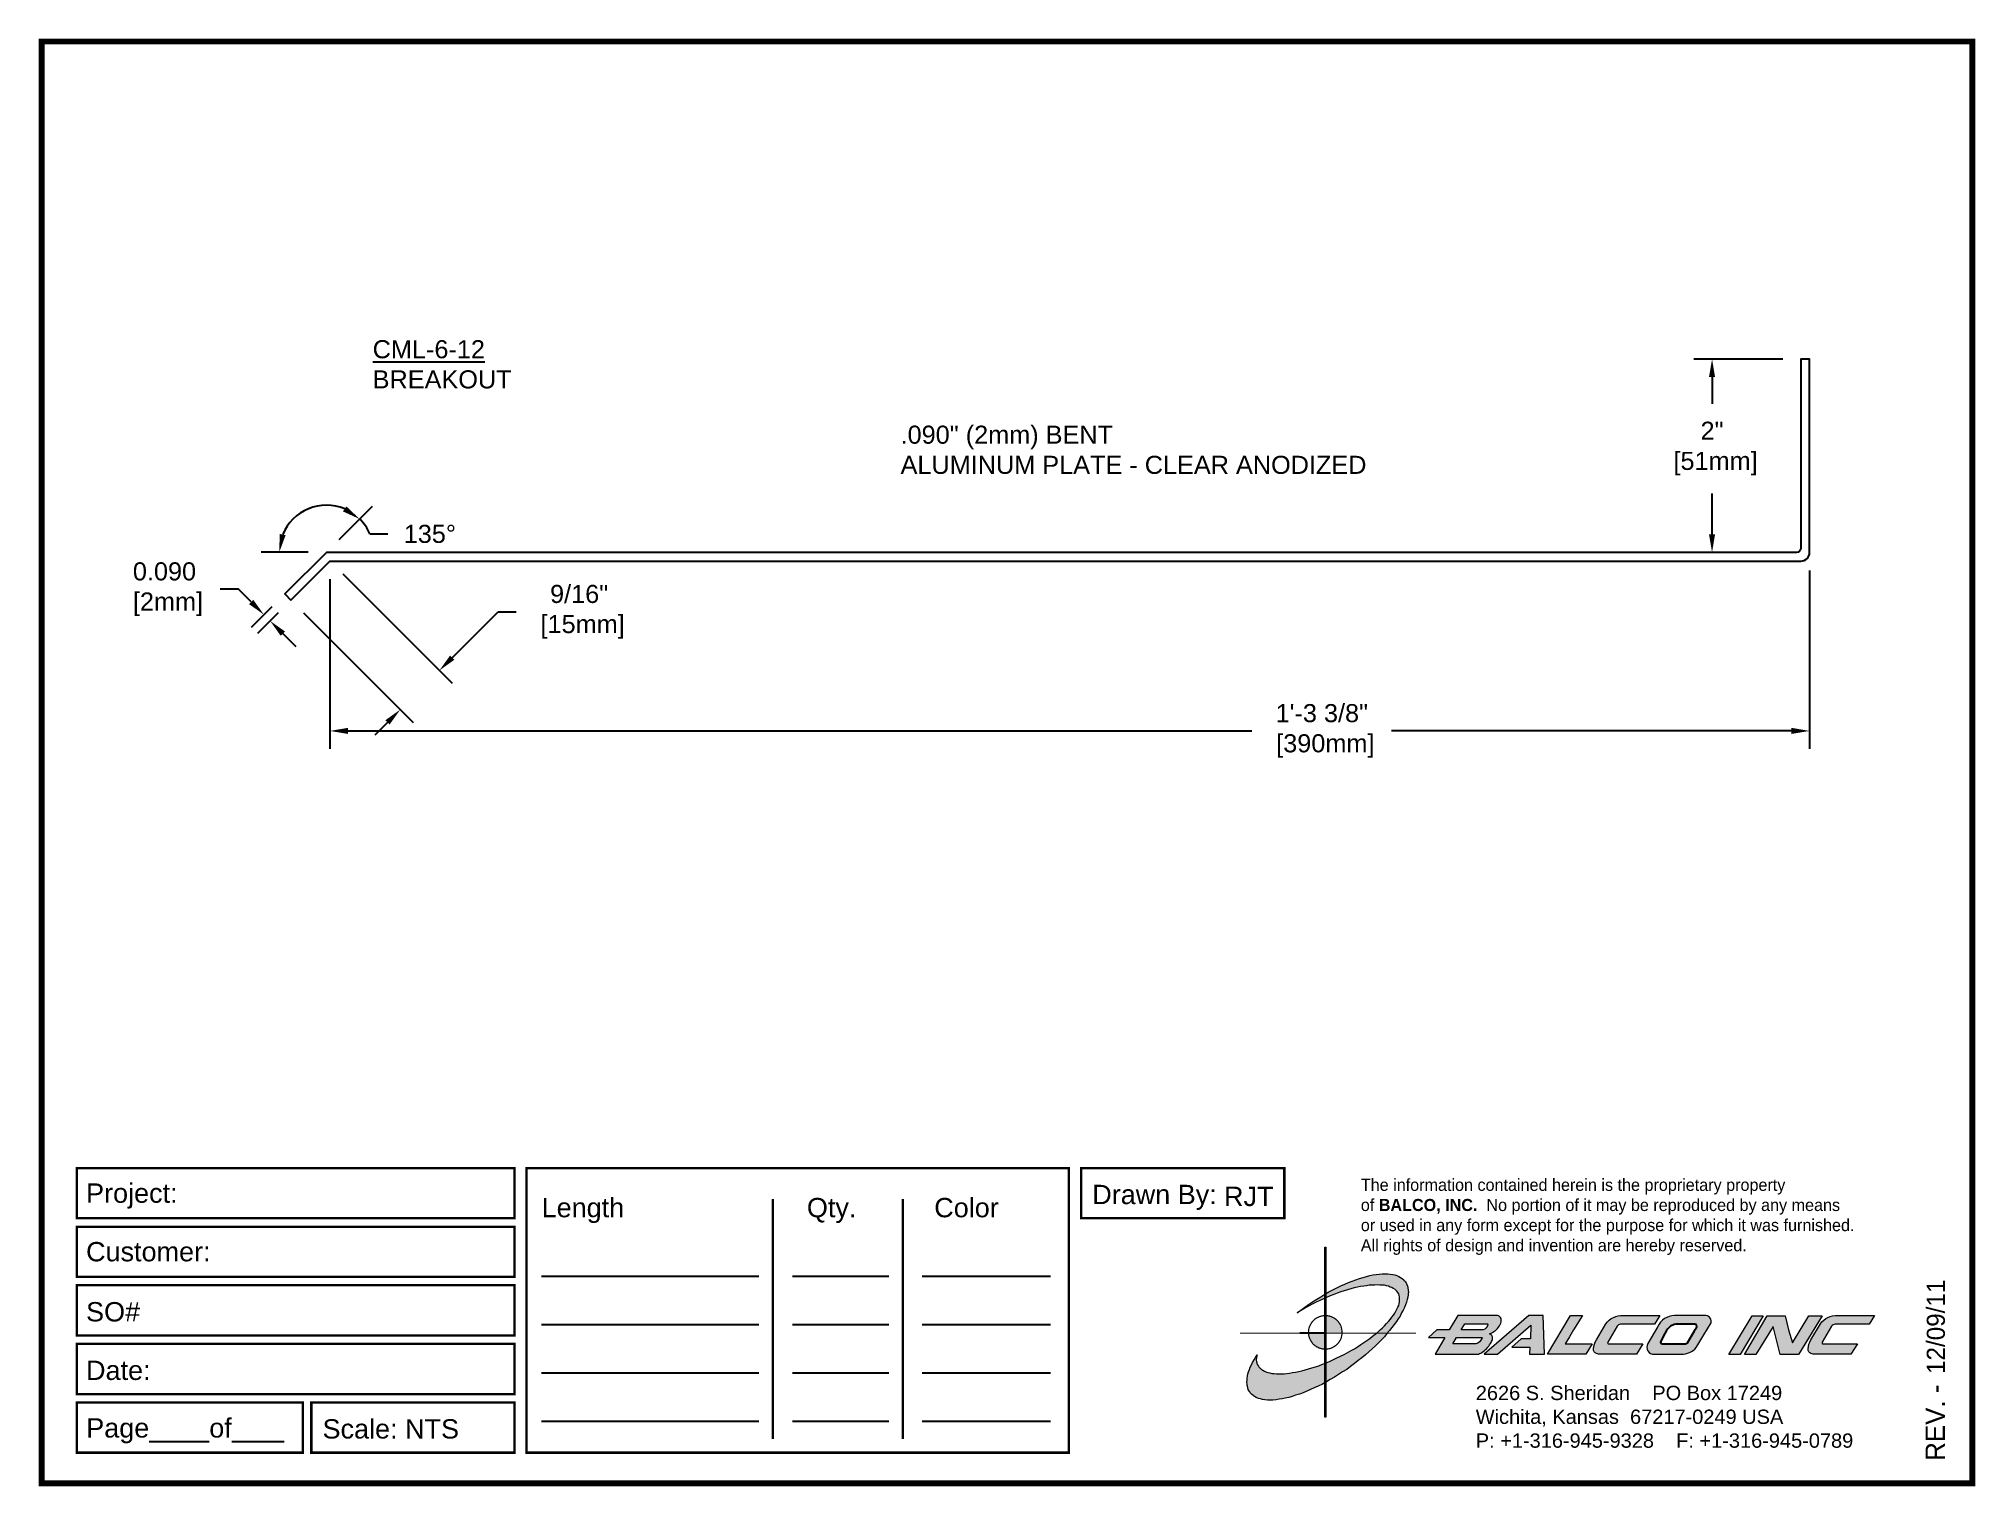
# Paper-space layout 'Breakout' of a CAD drawing. Header units: inches. Extents: x 0 to 10, y 0 to 7.5.
# The model-space entities are those that its viewports show. They can reach past a viewport. Long polylines and large blocks are cut down to what shows.
import ezdxf

# ---------------------------------------------------------------- set-up
doc = ezdxf.new("R2010")
doc.units = ezdxf.units.IN
doc.header["$MEASUREMENT"] = 0
for name, color, linetype in [('Border', 7, 'Continuous'), ('Dimensions', 3, 'Continuous'), ('Metals', 7, 'Continuous'), ('TEXT', 2, 'Continuous')]:
    doc.layers.add(name, color=color, linetype=linetype)
doc.styles.add('ARIAL', font='arial.ttf')
doc.styles.add('Copyright', font='ERASDEMI.TTF')
doc.dimstyles.new('Arial', dxfattribs={"dimtxt": 0.1875, "dimasz": 0.1875, "dimexe": 0.1875, "dimexo": 0.1875, "dimgap": 0.1875, "dimtad": 0, "dimtih": 1, "dimtoh": 1, "dimdec": 4, "dimzin": 3, "dimdsep": 46, "dimlunit": 4, "dimtxsty": 'ARIAL', "dimcen": 0.1875, "dimadec": 0, "dimazin": 0, "dimtfac": 1, "dimtdec": 4, "dimtofl": 0, "dimtmove": 0, "dimatfit": 3, "dimfxl": 0, "dimfrac": 2, "dimtolj": 1, "dimtzin": 0, "dimarcsym": 0})

# ---------------------------------------------------------------- blocks, each defined once
blk = doc.blocks.new('ACADlogo')
h = blk.add_hatch(color=256)
h.paths.add_polyline_path([(-3.346, 1.223), (-3.351, 1.223), (-3.351, 0.979), (-3.346, 0.982)])
h.paths.add_polyline_path([(-3.346, 0.961), (-3.351, 0.959), (-3.351, 0.868), (-3.346, 0.868)])
h.paths.add_polyline_path([(-3.346, 0.777), (-3.351, 0.777), (-3.351, 0.699), (-3.351, 0.695), (-3.35, 0.695), (-3.346, 0.695)])
h.paths.add_polyline_path([(-3.346, 0.864), (-3.346, 0.868), (-3.35, 0.868), (-3.351, 0.868), (-3.351, 0.777), (-3.346, 0.777), (-3.346, 0.778), (-3.348, 0.778)])
h.paths.add_polyline_path([(-3.346, 0.524), (-3.351, 0.521), (-3.351, 0.342), (-3.346, 0.342)])
h.paths.add_polyline_path([(-3.346, 0.695), (-3.351, 0.695), (-3.351, 0.621), (-3.346, 0.623)])
h.paths.add_polyline_path([(-3.346, 0.623), (-3.351, 0.621), (-3.351, 0.521), (-3.346, 0.524)])
h.paths.add_polyline_path([(-3.346, 0.982), (-3.351, 0.979), (-3.351, 0.959), (-3.346, 0.961)])
h = blk.add_hatch(color=175)
h.paths.add_polyline_path([(-3.518, 0.573), (-3.534, 0.571), (-3.548, 0.569), (-3.562, 0.567), (-3.576, 0.567), (-3.589, 0.566), (-3.602, 0.567), (-3.614, 0.568), (-3.625, 0.569), (-3.636, 0.572), (-3.646, 0.574), (-3.656, 0.577), (-3.664, 0.581), (-3.673, 0.585), (-3.679, 0.589), (-3.685, 0.595), (-3.688, 0.598), (-3.691, 0.6), (-3.695, 0.607), (-3.699, 0.614), (-3.703, 0.621), (-3.704, 0.626), (-3.705, 0.631), (-3.706, 0.637), (-3.706, 0.642), (-3.705, 0.648), (-3.705, 0.653), (-3.703, 0.659), (-3.702, 0.665), (-3.71, 0.652), (-3.717, 0.639), (-3.725, 0.626), (-3.731, 0.613), (-3.737, 0.601), (-3.741, 0.589), (-3.746, 0.577), (-3.749, 0.566), (-3.751, 0.555), (-3.753, 0.544), (-3.754, 0.538), (-3.754, 0.533), (-3.755, 0.523), (-3.754, 0.513), (-3.753, 0.508), (-3.752, 0.503), (-3.75, 0.494), (-3.748, 0.486), (-3.743, 0.477), (-3.74, 0.473), (-3.738, 0.469), (-3.734, 0.465), (-3.73, 0.461), (-3.723, 0.455), (-3.715, 0.449), (-3.706, 0.445), (-3.695, 0.44), (-3.685, 0.437), (-3.674, 0.434), (-3.661, 0.432), (-3.648, 0.431), (-3.634, 0.431), (-3.62, 0.431), (-3.604, 0.433), (-3.588, 0.435), (-3.572, 0.438), (-3.556, 0.441), (-3.538, 0.445), (-3.52, 0.449), (-3.503, 0.456), (-3.483, 0.461), (-3.464, 0.469), (-3.445, 0.477), (-3.426, 0.485), (-3.406, 0.494), (-3.385, 0.503), (-3.364, 0.514), (-3.351, 0.521), (-3.351, 0.621), (-3.364, 0.616), (-3.382, 0.609), (-3.4, 0.603), (-3.418, 0.598), (-3.436, 0.592), (-3.453, 0.587), (-3.47, 0.583), (-3.486, 0.579), (-3.503, 0.576)])
h.paths.add_polyline_path([(-3.215, 0.687), (-3.251, 0.667), (-3.289, 0.649), (-3.327, 0.631), (-3.345, 0.623), (-3.346, 0.623), (-3.346, 0.524), (-3.343, 0.525), (-3.323, 0.537), (-3.302, 0.549), (-3.28, 0.563), (-3.259, 0.577), (-3.238, 0.59), (-3.218, 0.605), (-3.198, 0.62), (-3.179, 0.635), (-3.16, 0.65), (-3.141, 0.665), (-3.123, 0.681), (-3.106, 0.696), (-3.089, 0.712), (-3.074, 0.727), (-3.058, 0.743), (-3.043, 0.759), (-3.03, 0.775), (-3.028, 0.777), (-3.085, 0.777), (-3.091, 0.772), (-3.105, 0.761), (-3.118, 0.75), (-3.134, 0.739), (-3.149, 0.729), (-3.165, 0.718), (-3.182, 0.707), (-3.198, 0.697)])
h.paths.add_polyline_path([(-2.921, 1.009), (-2.922, 1.015), (-2.924, 1.02), (-2.926, 1.029), (-2.931, 1.038), (-2.934, 1.043), (-2.936, 1.047), (-2.94, 1.05), (-2.943, 1.054), (-2.951, 1.06), (-2.959, 1.066), (-2.968, 1.071), (-2.978, 1.075), (-2.989, 1.079), (-3, 1.081), (-3.013, 1.083), (-3.026, 1.084), (-3.04, 1.084), (-3.054, 1.084), (-3.07, 1.083), (-3.085, 1.081), (-3.102, 1.079), (-3.118, 1.075), (-3.136, 1.07), (-3.153, 1.066), (-3.171, 1.06), (-3.191, 1.054), (-3.21, 1.047), (-3.229, 1.039), (-3.248, 1.031), (-3.268, 1.022), (-3.289, 1.012), (-3.31, 1.002), (-3.33, 0.991), (-3.346, 0.982), (-3.346, 0.961), (-3.342, 0.962), (-3.323, 0.971), (-3.305, 0.978), (-3.287, 0.984), (-3.268, 0.991), (-3.251, 0.996), (-3.234, 1.002), (-3.216, 1.007), (-3.199, 1.011), (-3.182, 1.015), (-3.167, 1.018), (-3.15, 1.021), (-3.136, 1.023), (-3.121, 1.025), (-3.107, 1.026), (-3.093, 1.026), (-3.079, 1.027), (-3.067, 1.026), (-3.054, 1.026), (-3.043, 1.025), (-3.032, 1.022), (-3.022, 1.02), (-3.013, 1.016), (-3.004, 1.013), (-2.997, 1.009), (-2.989, 1.005), (-2.983, 0.999), (-2.98, 0.996), (-2.978, 0.994), (-2.973, 0.987), (-2.969, 0.981), (-2.967, 0.973), (-2.965, 0.965), (-2.964, 0.957), (-2.964, 0.949), (-2.964, 0.944), (-2.965, 0.94), (-2.967, 0.93), (-2.969, 0.921), (-2.973, 0.911), (-2.978, 0.901), (-2.983, 0.891), (-2.989, 0.881), (-2.996, 0.871), (-3.004, 0.86), (-3.012, 0.849), (-3.021, 0.838), (-3.032, 0.827), (-3.042, 0.816), (-3.053, 0.805), (-3.065, 0.794), (-3.077, 0.783), (-3.085, 0.777), (-3.028, 0.777), (-3.016, 0.791), (-3.004, 0.806), (-2.992, 0.822), (-2.981, 0.837), (-2.971, 0.852), (-2.962, 0.866), (-2.954, 0.882), (-2.946, 0.896), (-2.939, 0.91), (-2.934, 0.924), (-2.929, 0.938), (-2.926, 0.944), (-2.925, 0.951), (-2.922, 0.963), (-2.92, 0.975), (-2.92, 0.982), (-2.919, 0.987), (-2.92, 0.999), (-2.92, 1.005)])
h.paths.add_polyline_path([(-3.372, 0.966), (-3.393, 0.953), (-3.415, 0.94), (-3.435, 0.925), (-3.455, 0.911), (-3.475, 0.897), (-3.494, 0.882), (-3.468, 0.898), (-3.439, 0.915), (-3.41, 0.93), (-3.396, 0.938), (-3.38, 0.945), (-3.351, 0.959), (-3.351, 0.979)])
h = blk.add_hatch(color=256)
h.paths.add_polyline_path([(-3.268, 0.814), (-3.27, 0.819), (-3.273, 0.824), (-3.276, 0.828), (-3.279, 0.833), (-3.282, 0.837), (-3.286, 0.841), (-3.29, 0.845), (-3.294, 0.849), (-3.298, 0.852), (-3.303, 0.855), (-3.308, 0.858), (-3.313, 0.86), (-3.318, 0.863), (-3.323, 0.864), (-3.328, 0.866), (-3.334, 0.867), (-3.339, 0.868), (-3.345, 0.868), (-3.346, 0.868), (-3.346, 0.777), (-3.335, 0.777), (-3.262, 0.777), (-3.262, 0.781), (-3.262, 0.787), (-3.263, 0.792), (-3.264, 0.798), (-3.265, 0.803), (-3.266, 0.808)])
h.paths.add_polyline_path([(-3.351, 0.777), (-3.436, 0.777), (-3.435, 0.773), (-3.435, 0.768), (-3.434, 0.762), (-3.432, 0.757), (-3.431, 0.752), (-3.428, 0.747), (-3.426, 0.742), (-3.423, 0.737), (-3.42, 0.732), (-3.417, 0.728), (-3.414, 0.723), (-3.41, 0.719), (-3.406, 0.716), (-3.401, 0.712), (-3.397, 0.709), (-3.392, 0.706), (-3.387, 0.704), (-3.382, 0.701), (-3.377, 0.699), (-3.372, 0.698), (-3.367, 0.696), (-3.361, 0.695), (-3.356, 0.695), (-3.351, 0.695)])
h.paths.add_polyline_path([(-3.346, 0.868), (-3.35, 0.868), (-3.351, 0.868), (-3.351, 0.777), (-3.346, 0.777)])
h = blk.add_hatch(color=256)
h.paths.add_polyline_path([(-2.438, 0.844, 0.412988), (-2.461, 0.869), (-2.663, 0.869), (-2.707, 0.794), (-2.771, 0.794), (-2.815, 0.755), (-2.73, 0.755), (-2.781, 0.668), (-2.563, 0.668, 0.107996), (-2.538, 0.677, 0.108939), (-2.494, 0.724, 0.080345), (-2.483, 0.745, 0.419497), (-2.499, 0.773, 0.149928), (-2.447, 0.815, 0.134283)])
h.paths.add_polyline_path([(-2.507, 0.821, -0.209012), (-2.532, 0.794), (-2.538, 0.794), (-2.646, 0.794), (-2.627, 0.825), (-2.51, 0.825, -0.56619)], flags=16)
h.paths.add_polyline_path([(-2.538, 0.75, -0.241309), (-2.569, 0.722), (-2.688, 0.722), (-2.669, 0.755), (-2.541, 0.755, -0.56619)], flags=16)
for points in [[(-2.285, 0.819), (-2.287, 0.748), (-2.335, 0.748), (-2.383, 0.705), (-2.29, 0.705), (-2.292, 0.668), (-2.215, 0.668), (-2.221, 0.869), (-2.295, 0.869), (-2.527, 0.668), (-2.458, 0.668)], [(-2.018, 0.869), (-2.079, 0.869), (-2.198, 0.668), (-2, 0.668), (-1.968, 0.722), (-2.107, 0.722), (-2.085, 0.759), (-2.064, 0.794)], [(-1.617, 0.869), (-1.807, 0.869, 0.270182), (-1.896, 0.825), (-1.946, 0.742, 0.109019), (-1.961, 0.695, 0.340665), (-1.945, 0.672, 0.129907), (-1.923, 0.668), (-1.738, 0.668), (-1.706, 0.722), (-1.878, 0.722), (-1.882, 0.722, -0.601242), (-1.887, 0.731), (-1.838, 0.813, -0.253048), (-1.821, 0.823), (-1.645, 0.823)], [(-1.083, 0.867), (-1.14, 0.867), (-1.261, 0.667), (-1.26, 0.667), (-1.202, 0.667)], [(-0.96, 0.83), (-0.969, 0.867), (-1.061, 0.867), (-1.179, 0.667), (-1.12, 0.667), (-1.031, 0.812), (-0.995, 0.667), (-0.9, 0.667), (-0.778, 0.867), (-0.846, 0.867), (-0.931, 0.727), (-0.951, 0.795)], [(-0.507, 0.869), (-0.697, 0.869, 0.270182), (-0.786, 0.825), (-0.836, 0.742, 0.109019), (-0.85, 0.695, 0.340665), (-0.835, 0.672, 0.129907), (-0.812, 0.668), (-0.628, 0.668), (-0.595, 0.722), (-0.768, 0.722), (-0.772, 0.722, -0.601242), (-0.777, 0.731), (-0.728, 0.813, -0.253048), (-0.71, 0.823), (-0.534, 0.823)], [(-3.346, 0.623), (-3.351, 0.621), (-3.351, 0.521), (-3.346, 0.524)]]:
    blk.add_hatch(color=256).paths.add_polyline_path(points)
h = blk.add_hatch(color=256)
h.paths.add_polyline_path([(-1.377, 0.868), (-1.383, 0.868), (-1.383, 0.868), (-1.44, 0.868), (-1.492, 0.868), (-1.541, 0.868, 0.297712), (-1.628, 0.811), (-1.68, 0.723, 0.585116), (-1.646, 0.668), (-1.506, 0.668, 0.210586), (-1.429, 0.703), (-1.415, 0.726), (-1.389, 0.769), (-1.352, 0.831, 0.4352)])
h.paths.add_polyline_path([(-1.437, 0.823, -0.603783), (-1.428, 0.805), (-1.431, 0.801), (-1.434, 0.796), (-1.438, 0.789), (-1.474, 0.728, -0.229001), (-1.489, 0.722), (-1.494, 0.722), (-1.501, 0.722), (-1.597, 0.722), (-1.604, 0.722, -0.492401), (-1.613, 0.734), (-1.601, 0.757), (-1.591, 0.775), (-1.582, 0.791, -0.238368), (-1.535, 0.823)], flags=16)
for q in [(-3.48, 0.777), (-3.351, 0.642)]:
    blk.add_line((-3.351, 0.777), q)
at = {"color": 7, "lineweight": 0}
for points in [[(-3.351, 1.223), (-3.346, 1.223), (-3.346, 0.342), (-3.351, 0.342), (-3.351, 1.223)], [(-2.292, 0.668), (-2.215, 0.668), (-2.221, 0.869), (-2.295, 0.869), (-2.527, 0.668), (-2.458, 0.668), (-2.285, 0.819), (-2.287, 0.748), (-2.286, 0.748), (-2.335, 0.748), (-2.383, 0.705), (-2.29, 0.705), (-2.292, 0.668), (-2.292, 0.668)], [(-2.198, 0.668), (-2.079, 0.869), (-2.018, 0.869), (-2.064, 0.794), (-2.085, 0.759), (-2.107, 0.722), (-1.968, 0.722), (-2, 0.668), (-2.198, 0.668), (-2.198, 0.668)], [(-1.383, 0.868), (-1.383, 0.868)], [(-1.261, 0.667), (-1.14, 0.867), (-1.083, 0.867), (-1.202, 0.667), (-1.26, 0.667), (-1.261, 0.667), (-1.261, 0.667)], [(-0.9, 0.667), (-0.995, 0.667), (-1.031, 0.812), (-1.12, 0.667), (-1.179, 0.667), (-1.061, 0.867), (-0.969, 0.867), (-0.96, 0.83), (-0.951, 0.795), (-0.931, 0.727), (-0.846, 0.867), (-0.778, 0.867), (-0.9, 0.667), (-0.9, 0.667)]]:
    blk.add_lwpolyline(points, dxfattribs=at)
at = {"color": 175, "lineweight": 0}
blk.add_lwpolyline([(-2.926, 1.029), (-2.924, 1.02), (-2.922, 1.015), (-2.921, 1.009), (-2.92, 1.005), (-2.92, 0.999), (-2.919, 0.987), (-2.92, 0.982), (-2.92, 0.975), (-2.922, 0.963), (-2.925, 0.951), (-2.926, 0.944), (-2.929, 0.938), (-2.934, 0.924), (-2.939, 0.91), (-2.946, 0.896), (-2.954, 0.882), (-2.962, 0.866), (-2.971, 0.852), (-2.981, 0.837), (-2.992, 0.822), (-3.004, 0.806), (-3.016, 0.791), (-3.03, 0.775), (-3.043, 0.759), (-3.058, 0.743), (-3.074, 0.727), (-3.089, 0.712), (-3.106, 0.696), (-3.123, 0.681), (-3.141, 0.665), (-3.16, 0.65), (-3.179, 0.635), (-3.198, 0.62), (-3.218, 0.605), (-3.238, 0.59), (-3.259, 0.577), (-3.28, 0.563), (-3.302, 0.549), (-3.323, 0.537), (-3.343, 0.525), (-3.364, 0.514), (-3.385, 0.503), (-3.406, 0.494), (-3.426, 0.485), (-3.445, 0.477), (-3.464, 0.469), (-3.483, 0.461), (-3.503, 0.456), (-3.52, 0.449), (-3.538, 0.445), (-3.556, 0.441), (-3.572, 0.438), (-3.588, 0.435), (-3.604, 0.433), (-3.62, 0.431), (-3.634, 0.431), (-3.648, 0.431), (-3.661, 0.432), (-3.674, 0.434), (-3.685, 0.437), (-3.695, 0.44), (-3.706, 0.445), (-3.715, 0.449), (-3.723, 0.455), (-3.73, 0.461), (-3.734, 0.465), (-3.738, 0.469), (-3.74, 0.473), (-3.743, 0.477), (-3.748, 0.486), (-3.75, 0.494), (-3.752, 0.503), (-3.753, 0.508), (-3.754, 0.513), (-3.755, 0.523), (-3.754, 0.533), (-3.754, 0.538), (-3.753, 0.544), (-3.751, 0.555), (-3.749, 0.566), (-3.746, 0.577), (-3.741, 0.589), (-3.737, 0.601), (-3.731, 0.613), (-3.725, 0.626), (-3.717, 0.639), (-3.71, 0.652), (-3.702, 0.665), (-3.703, 0.659), (-3.705, 0.653), (-3.705, 0.648), (-3.706, 0.642), (-3.706, 0.637), (-3.705, 0.631), (-3.704, 0.626), (-3.703, 0.621), (-3.699, 0.614), (-3.695, 0.607), (-3.691, 0.6), (-3.688, 0.598), (-3.685, 0.595), (-3.679, 0.589), (-3.673, 0.585), (-3.664, 0.581), (-3.656, 0.577), (-3.646, 0.574), (-3.636, 0.572), (-3.625, 0.569), (-3.614, 0.568), (-3.602, 0.567), (-3.589, 0.566), (-3.576, 0.567), (-3.562, 0.567), (-3.548, 0.569), (-3.534, 0.571), (-3.518, 0.573), (-3.503, 0.576), (-3.486, 0.579), (-3.47, 0.583), (-3.453, 0.587), (-3.436, 0.592), (-3.418, 0.598), (-3.4, 0.603), (-3.382, 0.609), (-3.364, 0.616), (-3.345, 0.623), (-3.327, 0.631), (-3.289, 0.649), (-3.251, 0.667), (-3.215, 0.687), (-3.198, 0.697), (-3.182, 0.707), (-3.165, 0.718), (-3.149, 0.729), (-3.134, 0.739), (-3.118, 0.75), (-3.105, 0.761), (-3.091, 0.772), (-3.077, 0.783), (-3.065, 0.794), (-3.053, 0.805), (-3.042, 0.816), (-3.032, 0.827), (-3.021, 0.838), (-3.012, 0.849), (-3.004, 0.86), (-2.996, 0.871), (-2.989, 0.881), (-2.983, 0.891), (-2.978, 0.901), (-2.973, 0.911), (-2.969, 0.921), (-2.967, 0.93), (-2.965, 0.94), (-2.964, 0.944), (-2.964, 0.949), (-2.964, 0.957), (-2.965, 0.965), (-2.967, 0.973), (-2.969, 0.981), (-2.973, 0.987), (-2.978, 0.994), (-2.98, 0.996), (-2.983, 0.999), (-2.989, 1.005), (-2.997, 1.009), (-3.004, 1.013), (-3.013, 1.016), (-3.022, 1.02), (-3.032, 1.022), (-3.043, 1.025), (-3.054, 1.026), (-3.067, 1.026), (-3.079, 1.027), (-3.093, 1.026), (-3.107, 1.026), (-3.121, 1.025), (-3.136, 1.023), (-3.15, 1.021), (-3.167, 1.018), (-3.182, 1.015), (-3.199, 1.011), (-3.216, 1.007), (-3.234, 1.002), (-3.251, 0.996), (-3.268, 0.991), (-3.287, 0.984), (-3.305, 0.978), (-3.323, 0.971), (-3.342, 0.962), (-3.38, 0.945), (-3.396, 0.938), (-3.41, 0.93), (-3.439, 0.915), (-3.468, 0.898), (-3.494, 0.882), (-3.475, 0.897), (-3.455, 0.911), (-3.435, 0.925), (-3.415, 0.94), (-3.393, 0.953), (-3.372, 0.966), (-3.351, 0.979), (-3.33, 0.991), (-3.31, 1.002), (-3.289, 1.012), (-3.268, 1.022), (-3.248, 1.031), (-3.229, 1.039), (-3.21, 1.047), (-3.191, 1.054), (-3.171, 1.06), (-3.153, 1.066), (-3.136, 1.07), (-3.118, 1.075), (-3.102, 1.079), (-3.085, 1.081), (-3.07, 1.083), (-3.054, 1.084), (-3.04, 1.084), (-3.026, 1.084), (-3.013, 1.083), (-3, 1.081), (-2.989, 1.079), (-2.978, 1.075), (-2.968, 1.071), (-2.959, 1.066), (-2.951, 1.06), (-2.943, 1.054), (-2.94, 1.05), (-2.936, 1.047), (-2.934, 1.043), (-2.931, 1.038), (-2.926, 1.029), (-2.926, 1.029)], dxfattribs=at)
at = {"color": 7, "lineweight": 0, "const_width": 0.0064}
blk.add_lwpolyline([(-3.262, 0.781), (-3.262, 0.787), (-3.263, 0.792), (-3.264, 0.798), (-3.265, 0.803), (-3.266, 0.808), (-3.268, 0.814), (-3.27, 0.819), (-3.273, 0.824), (-3.276, 0.828), (-3.279, 0.833), (-3.282, 0.837), (-3.286, 0.841), (-3.29, 0.845), (-3.294, 0.849), (-3.298, 0.852), (-3.303, 0.855), (-3.308, 0.858), (-3.313, 0.86), (-3.318, 0.863), (-3.323, 0.864), (-3.328, 0.866), (-3.334, 0.867), (-3.339, 0.868), (-3.345, 0.868), (-3.35, 0.868), (-3.356, 0.868), (-3.361, 0.867), (-3.367, 0.866), (-3.372, 0.865), (-3.377, 0.863), (-3.382, 0.862), (-3.387, 0.859), (-3.392, 0.857), (-3.397, 0.854), (-3.401, 0.851), (-3.406, 0.847), (-3.41, 0.843), (-3.414, 0.839), (-3.417, 0.835), (-3.42, 0.831), (-3.423, 0.826), (-3.426, 0.821), (-3.428, 0.816), (-3.431, 0.811), (-3.432, 0.806), (-3.434, 0.801), (-3.435, 0.795), (-3.435, 0.79), (-3.436, 0.784), (-3.436, 0.779), (-3.435, 0.773), (-3.435, 0.768), (-3.434, 0.762), (-3.432, 0.757), (-3.431, 0.752), (-3.428, 0.747), (-3.426, 0.742), (-3.423, 0.737), (-3.42, 0.732), (-3.417, 0.728), (-3.414, 0.723), (-3.41, 0.719), (-3.406, 0.716), (-3.401, 0.712), (-3.397, 0.709), (-3.392, 0.706), (-3.387, 0.704), (-3.382, 0.701), (-3.377, 0.699), (-3.372, 0.698), (-3.367, 0.696), (-3.361, 0.695), (-3.356, 0.695), (-3.35, 0.695), (-3.345, 0.695), (-3.339, 0.695), (-3.334, 0.696), (-3.328, 0.697), (-3.323, 0.698), (-3.318, 0.7), (-3.313, 0.702), (-3.308, 0.705), (-3.303, 0.708), (-3.298, 0.711), (-3.294, 0.714), (-3.29, 0.718), (-3.286, 0.721), (-3.282, 0.726), (-3.279, 0.73), (-3.276, 0.734), (-3.273, 0.739), (-3.27, 0.744), (-3.268, 0.749), (-3.266, 0.754), (-3.265, 0.76), (-3.264, 0.765), (-3.263, 0.77), (-3.262, 0.776), (-3.262, 0.781)], dxfattribs=at)
at = {"color": 7, "lineweight": 0}
for points in [[(-2.447, 0.815, 0.130368), (-2.438, 0.843, 0.448367), (-2.463, 0.869), (-2.663, 0.869), (-2.707, 0.794), (-2.771, 0.794), (-2.815, 0.755), (-2.73, 0.755), (-2.781, 0.668), (-2.563, 0.668, 0.107996), (-2.538, 0.677, 0.108939), (-2.494, 0.724, 0.077395), (-2.484, 0.744, 0.430878), (-2.499, 0.773, 0.149928)], [(-2.507, 0.821, -0.209012), (-2.532, 0.794), (-2.538, 0.794), (-2.646, 0.794), (-2.627, 0.825), (-2.512, 0.825), (-2.509, 0.825, -0.531288)], [(-1.838, 0.813), (-1.887, 0.731, 0.587385), (-1.882, 0.722), (-1.878, 0.722), (-1.706, 0.722), (-1.738, 0.668), (-1.923, 0.668, -0.129907), (-1.945, 0.672, -0.349839), (-1.961, 0.696, -0.107341), (-1.946, 0.742), (-1.896, 0.825, -0.270182), (-1.807, 0.869), (-1.617, 0.869), (-1.645, 0.823), (-1.821, 0.823, 0.252436)], [(-1.68, 0.723, 0.585116), (-1.646, 0.668), (-1.506, 0.668, 0.210586), (-1.429, 0.703), (-1.415, 0.726), (-1.389, 0.769), (-1.352, 0.831, 0.4352), (-1.377, 0.868), (-1.383, 0.868), (-1.383, 0.868), (-1.44, 0.868), (-1.492, 0.868), (-1.541, 0.868, 0.297712), (-1.628, 0.811)], [(-0.728, 0.813), (-0.777, 0.731, 0.587385), (-0.772, 0.722), (-0.768, 0.722), (-0.595, 0.722), (-0.628, 0.668), (-0.812, 0.668, -0.129907), (-0.835, 0.672, -0.349839), (-0.85, 0.696, -0.107341), (-0.836, 0.742), (-0.786, 0.825, -0.270182), (-0.697, 0.869), (-0.507, 0.869), (-0.534, 0.823), (-0.71, 0.823, 0.252436)], [(-2.569, 0.722), (-2.688, 0.722), (-2.669, 0.755), (-2.543, 0.755), (-2.54, 0.755, -0.531288), (-2.538, 0.75, -0.241309)]]:
    blk.add_lwpolyline(points, format="xyb", close=True, dxfattribs=at)
blk.add_lwpolyline([(-1.437, 0.823), (-1.535, 0.823, 0.238368), (-1.582, 0.791), (-1.591, 0.775), (-1.601, 0.757), (-1.613, 0.734, 0.490298), (-1.604, 0.722), (-1.597, 0.722), (-1.501, 0.722), (-1.494, 0.722), (-1.489, 0.722, 0.229001), (-1.474, 0.728), (-1.438, 0.789), (-1.434, 0.796), (-1.431, 0.801), (-1.428, 0.805, 0.603783)], format="xyb", close=True)
blk.add_lwpolyline([(-2.879, 0.777, 0.00455, 0.00455, 0), (-3.791, 0.777, 0.00183, 0.00183, 0), (-3.791, 0.777, 0.00183, 0.00183, 0)], format="xyseb", dxfattribs=at)
blk = doc.blocks.new('Quantity Data')
at = {"layer": 'Border', "color": 253}
for p, q in [((2.755, 1.254), (3.881, 1.254)), ((4.054, 1.254), (4.553, 1.254)), ((4.725, 1.254), (5.389, 1.254)), ((2.755, 1.004), (3.881, 1.004)), ((4.054, 1.004), (4.553, 1.004)), ((4.725, 1.004), (5.389, 1.004)), ((2.755, 0.754), (3.881, 0.754)), ((4.054, 0.754), (4.553, 0.754)), ((4.725, 0.754), (5.389, 0.754)), ((2.755, 0.504), (3.881, 0.504)), ((4.054, 0.504), (4.553, 0.504)), ((4.725, 0.504), (5.389, 0.504))]:
    blk.add_line(p, q, dxfattribs=at)
at = {"layer": 'Border', "const_width": 0.0125}
blk.add_lwpolyline([(5.485, 0.341), (2.678, 0.341), (2.678, 1.813), (5.485, 1.813)], close=True, dxfattribs=at)
for points in [[(3.953, 1.653), (3.953, 0.412)], [(4.625, 1.653), (4.625, 0.412)]]:
    blk.add_lwpolyline(points, dxfattribs=at)
at = {"layer": 'Border', "style": 'ARIAL'}
for s, p in [('Length', (2.756, 1.559)), ('Qty.', (4.129, 1.559)), ('Color', (4.788, 1.559))]:
    blk.add_text(s, height=0.1, dxfattribs=at).set_placement(p)
blk = doc.blocks.new('Drawn By')
at = {"layer": 'Border', "const_width": 0.0125}
blk.add_lwpolyline([(5.38, 1.813), (6.432, 1.813), (6.432, 1.554), (5.38, 1.554)], close=True, dxfattribs=at)
at = {"layer": 'Border', "style": 'ARIAL'}
blk.add_text('Drawn By: ', height=0.1, dxfattribs=at).set_placement((5.438, 1.627))
blk.add_attdef('XXX', (6.12, 1.617), '', height=0.1, dxfattribs=at)
blk = doc.blocks.new('Project Info')
at = {"layer": 'Border', "const_width": 0.0125}
for points in [[(0.182, 1.813), (2.448, 1.813), (2.448, 1.554), (0.182, 1.554)], [(0.182, 1.51), (2.448, 1.51), (2.448, 1.251), (0.182, 1.251)], [(0.182, 1.207), (2.448, 1.207), (2.448, 0.947), (0.182, 0.947)], [(0.182, 0.904), (2.448, 0.904), (2.448, 0.644), (0.182, 0.644)], [(0.182, 0.6), (1.352, 0.6), (1.352, 0.341), (0.182, 0.341)], [(1.396, 0.6), (2.448, 0.6), (2.448, 0.341), (1.396, 0.341)]]:
    blk.add_lwpolyline(points, close=True, dxfattribs=at)
at = {"layer": 'Border', "style": 'ARIAL'}
for s, p in [('Project:', (0.23, 1.634)), ('Customer:', (0.23, 1.331)), ('SO#', (0.23, 1.02)), ('Date:', (0.23, 0.717)), ('Page%%u        %%uof%%u       ', (0.231, 0.419)), ('Scale: NTS', (1.454, 0.414))]:
    blk.add_text(s, height=0.1, dxfattribs=at).set_placement(p)
blk = doc.blocks.new('REV')
at = {"style": 'Copyright'}
blk.add_text('REV. -', height=0.1, rotation=90, dxfattribs=at).set_placement((-0.142, 0.117))
at = {"style": 'Copyright', "flags": 4}
blk.add_attdef('REVISIONDATE', (-0.142, 0.566), '', height=0.0938, rotation=90, dxfattribs=at)
blk = doc.blocks.new('*D16')
at = {"layer": 'Defpoints', "color": 0}
for p in [(41.151, 54.94), (40.746, 54.534), (41.88, 53.399)]:
    blk.add_point(p, dxfattribs=at)
at = {"layer": 'Dimensions', "color": 0, "lineweight": -2}
for p, q in [((41.283, 54.807), (42.418, 53.672)), ((40.878, 54.402), (42.013, 53.267)), ((42.418, 53.937), (42.895, 54.414)), ((42.895, 54.414), (43.083, 54.414)), ((41.748, 53.267), (41.615, 53.134))]:
    blk.add_line(p, q, dxfattribs=at)
at = {"layer": 'Dimensions', "color": 0}
for points in [[(42.396, 53.959), (42.44, 53.915), (42.286, 53.805)], [(41.726, 53.289), (41.77, 53.245), (41.88, 53.399)]]:
    blk.add_solid(points, dxfattribs=at)
at = {"layer": 'Dimensions', "color": 0, "insert": (43.735, 54.414), "char_height": 0.1875, "attachment_point": 5, "style": 'ARIAL'}
blk.add_mtext('\\A1;9/16"\\P [15mm]', dxfattribs=at)
blk = doc.blocks.new('*D17')
at = {"layer": 'Defpoints', "color": 0}
for p in [(56.495, 55.03), (41.151, 54.94), (56.495, 53.178)]:
    blk.add_point(p, dxfattribs=at)
at = {"layer": 'Dimensions', "color": 0, "lineweight": -2}
for p, q in [((56.495, 54.842), (56.495, 52.991)), ((41.151, 54.752), (41.151, 52.991)), ((41.338, 53.178), (50.712, 53.178)), ((56.307, 53.178), (52.161, 53.178))]:
    blk.add_line(p, q, dxfattribs=at)
at = {"layer": 'Dimensions', "color": 0}
for points in [[(41.338, 53.21), (41.338, 53.147), (41.151, 53.178)], [(56.307, 53.21), (56.307, 53.147), (56.495, 53.178)]]:
    blk.add_solid(points, dxfattribs=at)
at = {"layer": 'Dimensions', "color": 0, "insert": (51.437, 53.178), "char_height": 0.1875, "attachment_point": 5, "style": 'ARIAL'}
blk.add_mtext('\\A1;1\'-3 3/8"\\P [390mm]', dxfattribs=at)
blk = doc.blocks.new('*D18')
at = {"layer": 'Defpoints', "color": 0}
for p in [(56.405, 57.033), (55.313, 55.03), (55.484, 55.03)]:
    blk.add_point(p, dxfattribs=at)
at = {"layer": 'Dimensions', "color": 0, "lineweight": -2}
for p, q in [((56.217, 57.033), (55.296, 57.033)), ((55.484, 56.846), (55.484, 56.57)), ((55.484, 55.217), (55.484, 55.641)), ((55.5, 55.03), (55.671, 55.03))]:
    blk.add_line(p, q, dxfattribs=at)
at = {"layer": 'Dimensions', "color": 0}
for points in [[(55.452, 56.846), (55.515, 56.846), (55.484, 57.033)], [(55.452, 55.217), (55.515, 55.217), (55.484, 55.03)]]:
    blk.add_solid(points, dxfattribs=at)
at = {"layer": 'Dimensions', "color": 0, "insert": (55.484, 56.106), "char_height": 0.1875, "attachment_point": 5, "style": 'ARIAL'}
blk.add_mtext('\\A1;2"\\P [51mm]', dxfattribs=at)
blk = doc.blocks.new('*D19')
at = {"layer": 'Defpoints', "color": 0}
for p in [(40.768, 55.375), (41.114, 55.03), (41.114, 55.03), (45.732, 55.03), (40.682, 54.598)]:
    blk.add_point(p, dxfattribs=at)
at = {"layer": 'Dimensions', "color": 0, "lineweight": -2}
for p, q in [((41.246, 55.162), (41.592, 55.508)), ((40.926, 55.03), (40.437, 55.03)), ((41.564, 55.22), (41.751, 55.22))]:
    blk.add_line(p, q, dxfattribs=at)
for start, end in [(67.1135, 157.8865), (22.8865, 45)]:
    blk.add_arc((41.114, 55.03), 0.489, start, end, dxfattribs=at)
at = {"layer": 'Dimensions', "color": 0}
for points in [[(41.321, 55.506), (41.286, 55.454), (41.459, 55.375)], [(40.691, 55.208), (40.63, 55.22), (40.625, 55.03)]]:
    blk.add_solid(points, dxfattribs=at)
at = {"layer": 'Dimensions', "color": 0, "insert": (42.187, 55.22), "char_height": 0.1875, "attachment_point": 5, "style": 'ARIAL'}
blk.add_mtext('\\A1;135°', dxfattribs=at)
blk = doc.blocks.new('*D20')
at = {"layer": 'Defpoints', "color": 0}
for p in [(40.682, 54.598), (40.746, 54.534), (40.467, 54.383)]:
    blk.add_point(p, dxfattribs=at)
at = {"layer": 'Dimensions', "color": 0, "lineweight": -2}
for p, q in [((40.202, 54.648), (40.014, 54.648)), ((40.334, 54.515), (40.202, 54.648)), ((40.549, 54.465), (40.334, 54.25)), ((40.613, 54.402), (40.398, 54.187)), ((40.663, 54.187), (40.796, 54.054))]:
    blk.add_line(p, q, dxfattribs=at)
at = {"layer": 'Dimensions', "color": 0}
for points in [[(40.356, 54.537), (40.312, 54.493), (40.467, 54.383)], [(40.685, 54.209), (40.641, 54.164), (40.53, 54.319)]]:
    blk.add_solid(points, dxfattribs=at)
at = {"layer": 'Dimensions', "color": 0, "insert": (39.435, 54.648), "char_height": 0.1875, "attachment_point": 5, "style": 'ARIAL'}
blk.add_mtext('\\A1;0.090\\P [2mm]', dxfattribs=at)

msp = doc.modelspace()

# ---------------------------------------------------------------- linework, layer by layer
at = {"layer": 'Metals'}
msp.add_lwpolyline([(40.74551, 54.53426), (41.15084, 54.93959), (56.40487, 54.93959, 0.41421356), (56.49487, 55.02959), (56.49487, 57.03334), (56.40487, 57.03334), (56.40487, 55.07459, -0.41421356), (56.35987, 55.02959), (41.11356, 55.02959), (40.68187, 54.5979)], format="xyb", close=True, dxfattribs=at)

# ---------------------------------------------------------------- texts
at = {"layer": 'TEXT', "char_height": 0.25, "width": 9.6875, "attachment_point": 1, "style": 'ARIAL'}
for s, insert in [('{\\H0.75x;\\LCML-6-12\\P\\lBREAKOUT}', (41.59399, 57.22948)), ('{\\H0.75x;.090" (2mm) BENT\\PALUMINUM PLATE - CLEAR ANODIZED }', (47.06858, 56.34335))]:
    msp.add_mtext(s, dxfattribs=dict(at, insert=insert))

# ---------------------------------------------------------------- dimensions: what is measured, and where the dimension line sits
at = {"layer": 'Dimensions'}
for base, p1, p2, angle, override, picture, middle, dimtype in [((55.4835370399, 55.0295863485), (56.40486903, 57.0333363485), (55.3127427673, 55.0295863485), 90, {"dimpost": '\\X'}, '*D18', (55.4835370399, 56.1055595818), 160), ((40.46675, 54.38277), (40.74551, 54.53426), (40.68187, 54.5979), 135, {"dimdec": 3, "dimlunit": 2, "dimpost": '\\X'}, '*D20', (39.43489, 54.64794), 161), ((41.88048, 53.39929), (41.15084, 54.93959), (40.74551, 54.53426), 225, {"dimpost": '\\X'}, '*D16', (43.73482, 54.41409), 161)]:
    dim = msp.add_linear_dim(base=base, p1=p1, p2=p2, angle=angle, dimstyle='Arial', override=override, dxfattribs=at)
    dim.commit()
    dim.dimension.update_dxf_attribs({"geometry": picture, "text_midpoint": middle, "dimtype": dimtype})
dim = msp.add_angular_dim_2l(base=(40.7679, 55.37525), line1=((45.73215, 55.02959), (41.11356, 55.02959)), line2=((41.11356, 55.02959), (40.68187, 54.5979)), dimstyle='Arial', override={"dimpost": '\\X'}, dxfattribs=at)
dim.commit()
dim.dimension.update_dxf_attribs({"geometry": '*D19', "text_midpoint": (42.18685, 55.2197)})
dim = msp.add_linear_dim(base=(56.49487, 53.17834), p1=(41.15084, 54.93959), p2=(56.49487, 55.02959), dimstyle='Arial', override={"dimpost": '\\X'}, dxfattribs=at)
dim.commit()
dim.dimension.update_dxf_attribs({"geometry": '*D17', "text_midpoint": (51.43661, 53.17834), "dimtype": 160})

psp = doc.layouts.new('Breakout')

# ---------------------------------------------------------------- linework, layer by layer
at = {"layer": 'Border', "const_width": 0.03}
psp.add_lwpolyline([(0.015, 7.476), (10.008, 7.476), (10.008, 0.015), (0.015, 0.015)], close=True, dxfattribs=at)

# ---------------------------------------------------------------- block references
for name, p in [('Project Info', (0.015, -0.167)), ('Quantity Data', (-0.153, -0.167))]:
    psp.add_blockref(name, p)
psp.add_blockref('Drawn By', (0.015, -0.167)).add_auto_attribs({'XXX': 'RJT'})
at = {"layer": 'Border'}
psp.add_blockref('ACADlogo', (10.008, 0.015), dxfattribs=at)
at = {"layer": 'TEXT'}
psp.add_blockref('REV', (10.008, 0.015), dxfattribs=at).add_auto_attribs({'REVISIONDATE': '12/09/11'})

# ---------------------------------------------------------------- texts
at = {"insert": (6.843, 1.591), "char_height": 0.0625, "width": 50.295, "attachment_point": 1, "style": 'Copyright'}
psp.add_mtext('The information contained herein is the proprietary property\\Pof {\\fEras Bold ITC|b0|i0|c0|p34;BALCO, INC.}  No portion of it may be reproduced by any means\\Por used in any form except for the purpose for which it was furnished.\\PAll rights of design and invention are hereby reserved.', dxfattribs=at)
at = {"layer": 'Border', "insert": (7.438, 0.52), "char_height": 0.074, "width": 2.3438, "attachment_point": 1, "style": 'ARIAL'}
psp.add_mtext('2626 S. Sheridan    PO Box 17249\\PWichita, Kansas  67217-0249 USA \\PP: +1-316-945-9328    F: +1-316-945-0789', dxfattribs=at)

# ---------------------------------------------------------------- viewports
at = {"layer": 'Border'}
psp.add_viewport(center=(5.012, 3.745), size=(9.993, 7.46055), view_center_point=(48.17287, 52.85012), view_height=14.9478605, dxfattribs=at)

doc.saveas('drawing.dxf')
